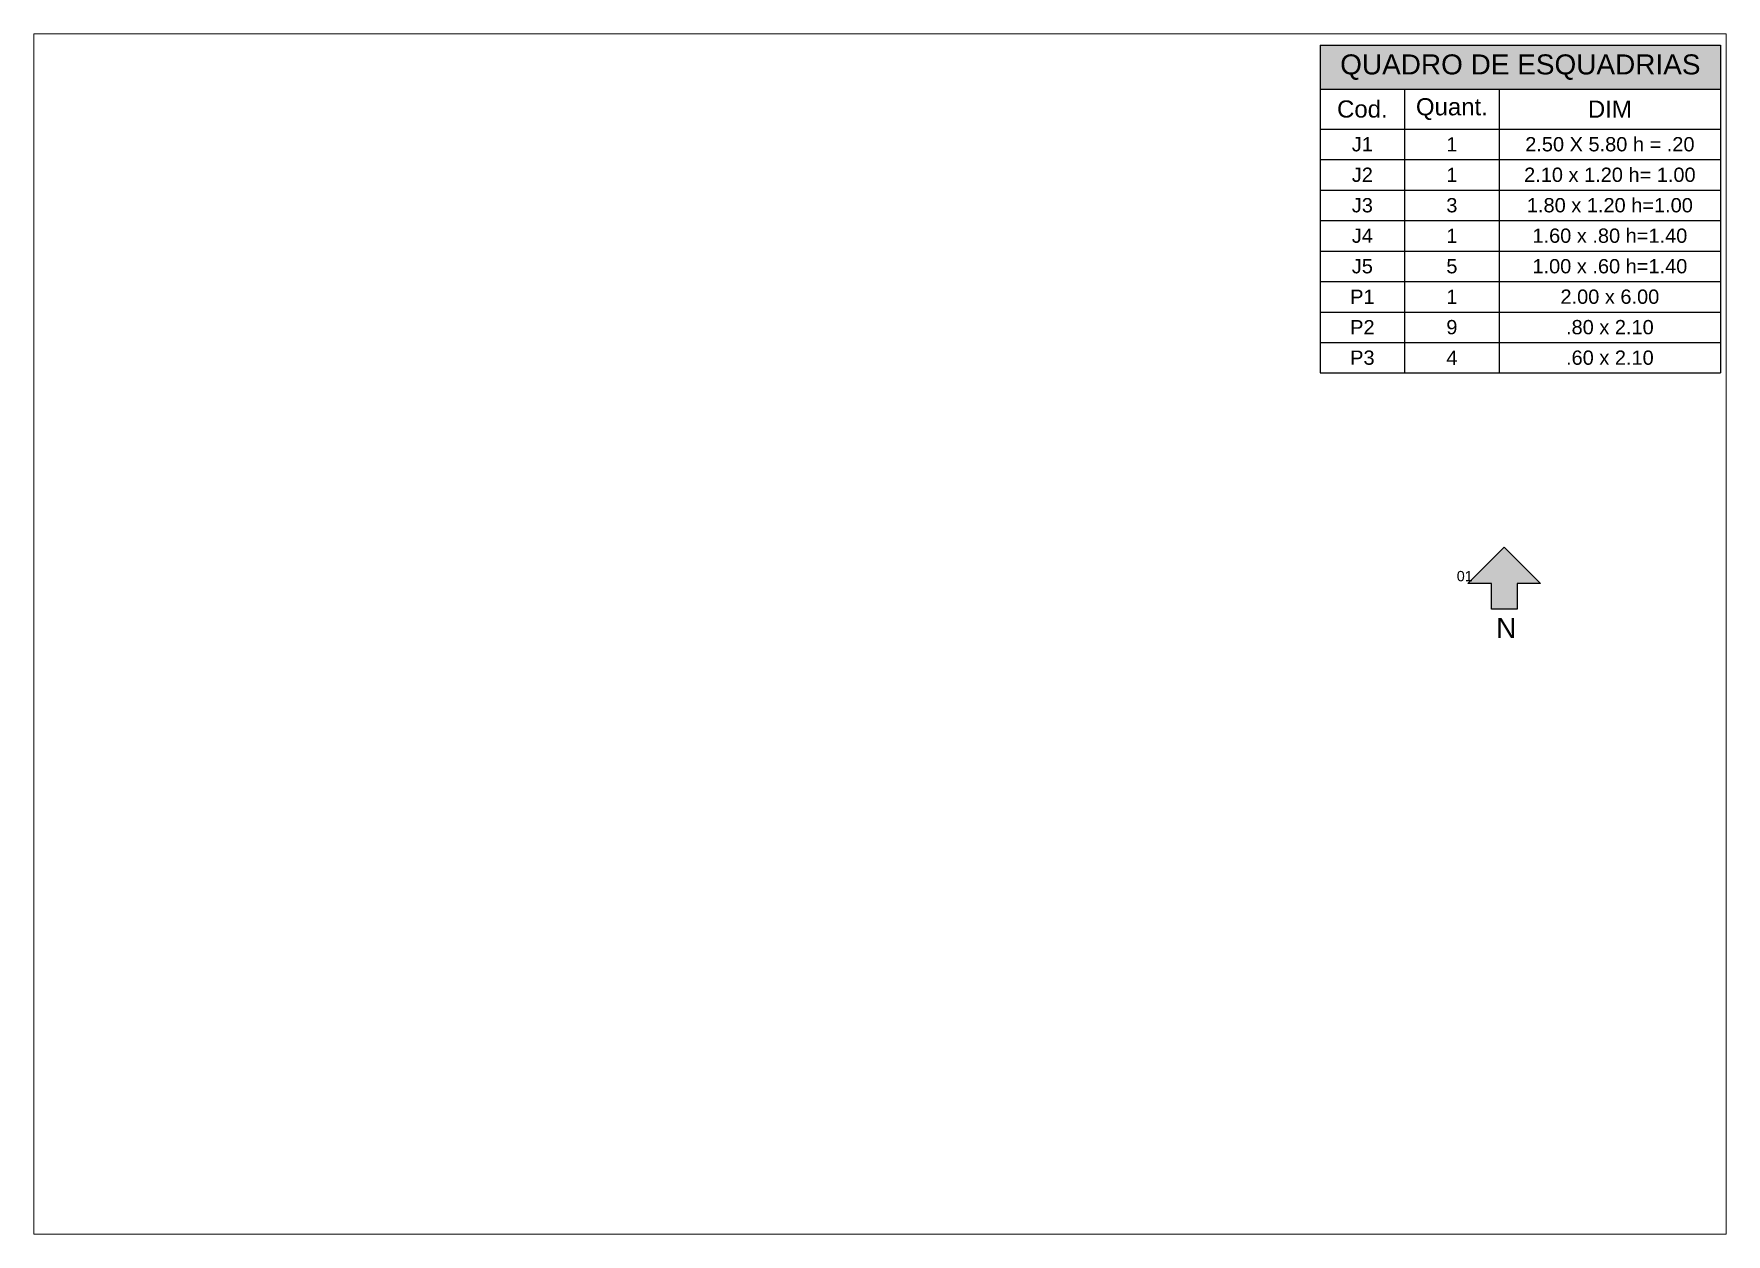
# Paper-space layout 'pav_sup' of a CAD drawing. Header units: metres, sheet in millimetres. Extents: x -210 to 86, y 297 to 507.
# The model-space entities are those that its viewports show. They can reach past a viewport. Long polylines and large blocks are cut down to what shows.
import ezdxf

# ---------------------------------------------------------------- set-up
doc = ezdxf.new("R2010")
doc.units = ezdxf.units.M
doc.header["$LTSCALE"] = 0.25
doc.layers.add('0_MRG_AUX', color=7, linetype='Continuous', true_color=0xecbcd1, plot=False)
for name, color, linetype in [('ARQ_METAL CT', 2, 'Continuous'), ('ARQ_TXT 01', 1, 'Continuous'), ('SIMB_01', 1, 'Continuous'), ('SIMB_02', 2, 'Continuous'), ('SIMB_PREENCHIMENTO', 253, 'Continuous')]:
    doc.layers.add(name, color=color, linetype=linetype)
doc.styles.add('Annot_1.8mm', font='arial.ttf', dxfattribs={"height": 1.8})
doc.styles.add('Annot_2.5mm', font='arial.ttf', dxfattribs={"height": 2.5})
doc.styles.add('Annot_3.0mm', font='arial.ttf', dxfattribs={"height": 3})
doc.styles.add('Annot_3.5mm', font='arial.ttf', dxfattribs={"height": 3.5})

# ---------------------------------------------------------------- blocks, each defined once
blk = doc.blocks.new('*T27')
at = {"layer": 'SIMB_02', "color": 0, "linetype": 'ByBlock', "lineweight": -2, "transparency": 16777216}
for p, q in [((0, 0), (70, 0)), ((0, 0), (0, -57.33)), ((70, 0), (70, -57.33)), ((0, -7.67), (70, -7.67)), ((14.74, -7.67), (14.74, -57.33)), ((31.32, -7.67), (31.32, -57.33)), ((0, -14.67), (70, -14.67)), ((0, -20), (70, -20)), ((0, -25.33), (70, -25.33)), ((0, -30.67), (70, -30.67)), ((0, -36), (70, -36)), ((0, -41.33), (70, -41.33)), ((0, -46.67), (70, -46.67)), ((0, -52), (70, -52)), ((0, -57.33), (70, -57.33))]:
    blk.add_line(p, q, dxfattribs=at)
at = {"layer": 'SIMB_02', "color": 254, "transparency": 16777216}
blk.add_solid([(0, 0), (0, -7.67), (70, 0), (70, -7.67)], dxfattribs=at)
at = {"layer": 'SIMB_02', "color": 0, "transparency": 16777216, "attachment_point": 5}
for s, insert, char_height, width, style in [('QUADRO DE ESQUADRIAS', (35, -3.83), 3.5, 67, 'Annot_3.5mm'), ('Cod.', (7.37, -11.17), 3, 11.7402, 'Annot_3.0mm'), ('Quant.', (23.03, -11.17), 3, 13.5824, 'Annot_3.0mm'), ('DIM', (50.66, -11.17), 3, 35.6774, 'Annot_3.0mm'), ('J1', (7.37, -17.33), 2.5, 12.7402, 'Annot_2.5mm'), ('1', (23.03, -17.33), 2.5, 14.5824, 'Annot_2.5mm'), ('2.50 X 5.80 h = .20', (50.66, -17.33), 2.5, 36.6774, 'Annot_2.5mm'), ('J2', (7.37, -22.67), 2.5, 12.7402, 'Annot_2.5mm'), ('1', (23.03, -22.67), 2.5, 14.5824, 'Annot_2.5mm'), ('2.10 x 1.20 h= 1.00', (50.66, -22.67), 2.5, 36.6774, 'Annot_2.5mm'), ('1.80 x 1.20 h=1.00', (50.66, -28), 2.5, 36.6774, 'Annot_2.5mm'), ('J3', (7.37, -28), 2.5, 12.7402, 'Annot_2.5mm'), ('3', (23.03, -28), 2.5, 14.5824, 'Annot_2.5mm'), ('J4', (7.37, -33.33), 2.5, 12.7402, 'Annot_2.5mm'), ('1', (23.03, -33.33), 2.5, 14.5824, 'Annot_2.5mm'), ('1.60 x .80 h=1.40', (50.66, -33.33), 2.5, 36.6774, 'Annot_2.5mm'), ('J5', (7.37, -38.67), 2.5, 12.7402, 'Annot_2.5mm'), ('5', (23.03, -38.67), 2.5, 14.5824, 'Annot_2.5mm'), ('1.00 x .60 h=1.40', (50.66, -38.67), 2.5, 36.6774, 'Annot_2.5mm'), ('P1', (7.37, -44), 2.5, 12.7402, 'Annot_2.5mm'), ('1', (23.03, -44), 2.5, 14.5824, 'Annot_2.5mm'), ('2.00 x 6.00', (50.66, -44), 2.5, 36.6774, 'Annot_2.5mm'), ('P2', (7.37, -49.33), 2.5, 12.7402, 'Annot_2.5mm'), ('9', (23.03, -49.33), 2.5, 14.5824, 'Annot_2.5mm'), ('.80 x 2.10', (50.66, -49.33), 2.5, 36.6774, 'Annot_2.5mm'), ('P3', (7.37, -54.67), 2.5, 12.7402, 'Annot_2.5mm'), ('4', (23.03, -54.67), 2.5, 14.5824, 'Annot_2.5mm'), ('.60 x 2.10', (50.66, -54.67), 2.5, 36.6774, 'Annot_2.5mm')]:
    blk.add_mtext(s, dxfattribs=dict(at, insert=insert, char_height=char_height, width=width, style=style))
blk = doc.blocks.new('norte')
at = {"layer": 'SIMB_PREENCHIMENTO'}
blk.add_hatch(color=256, dxfattribs=at).paths.add_polyline_path([(-6.36, -6.36), (-2.25, -6.36), (-2.25, -10.86), (2.25, -10.86), (2.25, -6.36), (6.36, -6.36), (0, 0)])
at = {"layer": 'SIMB_01'}
blk.add_lwpolyline([(-2.25, -6.36), (-6.36, -6.36), (0, 0), (6.36, -6.36), (2.25, -6.36), (2.25, -10.86), (-2.25, -10.86)], close=True, dxfattribs=at)
at = {"layer": 'SIMB_01', "insert": (-1.4, -12.39), "char_height": 3.5, "width": 3.7, "attachment_point": 1, "style": 'Annot_3.5mm'}
blk.add_mtext('N', dxfattribs=at)

msp = doc.modelspace()

# ---------------------------------------------------------------- texts
at = {"layer": 'ARQ_TXT 01', "insert": (47812.9, 23426.956), "char_height": 0.18, "width": 2.61356, "attachment_point": 1, "style": 'Annot_1.8mm'}
msp.add_mtext('01', dxfattribs=at)

psp = doc.layouts.new('pav_sup')

# ---------------------------------------------------------------- block references
psp.add_blockref('*T27', (15, 505))
at = {"layer": 'ARQ_METAL CT'}
psp.add_blockref('norte', (47.18, 417.18), dxfattribs=at)

# ---------------------------------------------------------------- viewports
at = {"layer": '0_MRG_AUX'}
psp.add_viewport(center=(-62, 402), size=(296, 210), view_center_point=(47802.812, 23425.853), view_height=21, dxfattribs=at)

doc.saveas('drawing.dxf')
